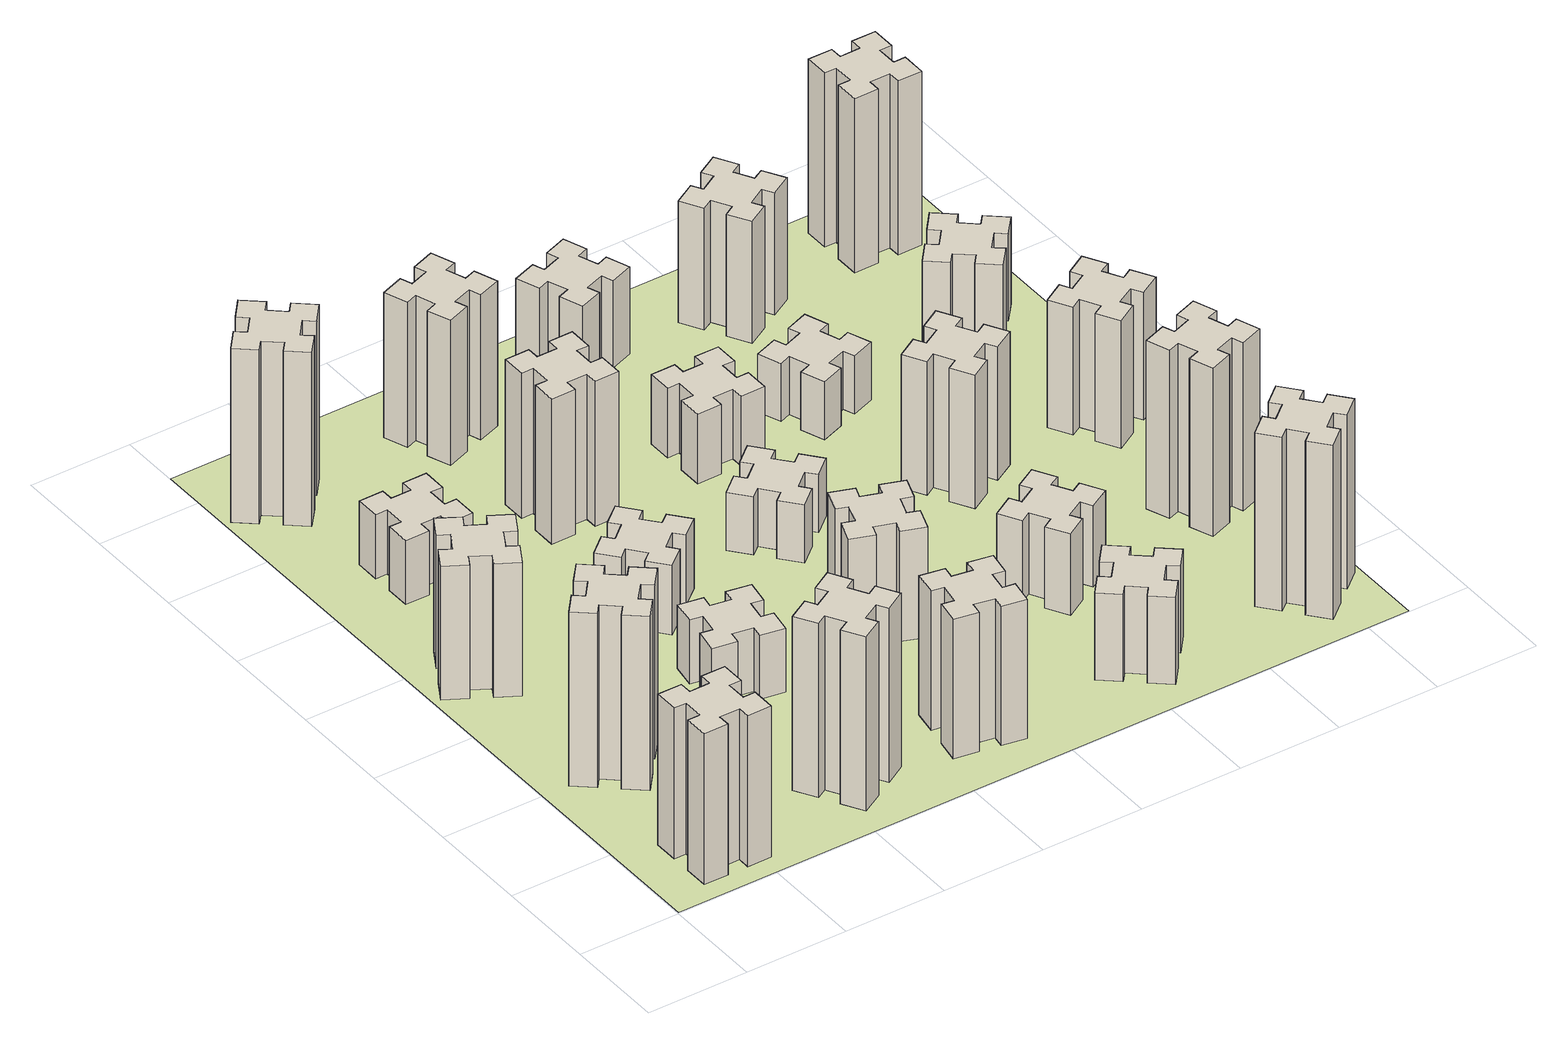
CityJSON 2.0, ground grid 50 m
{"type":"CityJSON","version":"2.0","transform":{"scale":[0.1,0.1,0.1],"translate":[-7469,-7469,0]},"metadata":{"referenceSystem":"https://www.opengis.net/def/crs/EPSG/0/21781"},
"CityObjects":{
"building1":{"type":"Building","attributes":{"class":"1000","function":"1000","usage":"1000","yearOfConstruction":2016,"roofType":"1000","measuredHeight":78,"storeysAboveGround":30,"storeysBelowGround":0},"geometry":[{"type":"Solid","lod":"1","boundaries":[[[[0,1,2,3,4,5,6,7,8,9,10,11,12,13,14,15,16,17,18,19]],[[17,16,20,21]],[[16,15,22,20]],[[15,14,23,22]],[[14,13,24,23]],[[13,12,25,24]],[[12,11,26,25]],[[11,10,27,26]],[[10,9,28,27]],[[9,8,29,28]],[[8,7,30,29]],[[7,6,31,30]],[[6,5,32,31]],[[5,4,33,32]],[[4,3,34,33]],[[3,2,35,34]],[[2,1,36,35]],[[1,0,37,36]],[[0,19,38,37]],[[19,18,39,38]],[[18,17,21,39]],[[24,25,26,27,28,29,30,31,32,33,34,35,36,37,38,39,21,20,22,23]]]]}]},
"building2":{"type":"Building","attributes":{"class":"1000","function":"1000","usage":"1000","yearOfConstruction":2016,"roofType":"1000","measuredHeight":90,"storeysAboveGround":30,"storeysBelowGround":0},"geometry":[{"type":"Solid","lod":"1","boundaries":[[[[40,41,42,43,44,45,46,47,48,49,50,51,52,53,54,55,56,57,58,59]],[[57,56,60,61]],[[56,55,62,60]],[[55,54,63,62]],[[54,53,64,63]],[[53,52,65,64]],[[52,51,66,65]],[[51,50,67,66]],[[50,49,68,67]],[[49,48,69,68]],[[48,47,70,69]],[[47,46,71,70]],[[46,45,72,71]],[[45,44,73,72]],[[44,43,74,73]],[[43,42,75,74]],[[42,41,76,75]],[[41,40,77,76]],[[40,59,78,77]],[[59,58,79,78]],[[58,57,61,79]],[[64,65,66,67,68,69,70,71,72,73,74,75,76,77,78,79,61,60,62,63]]]]}]},
"building3":{"type":"Building","attributes":{"class":"1000","function":"1000","usage":"1000","yearOfConstruction":2016,"roofType":"1000","measuredHeight":69,"storeysAboveGround":30,"storeysBelowGround":0},"geometry":[{"type":"Solid","lod":"1","boundaries":[[[[80,81,82,83,84,85,86,87,88,89,90,91,92,93,94,95,96,97,98,99]],[[97,96,100,101]],[[96,95,102,100]],[[95,94,103,102]],[[94,93,104,103]],[[93,92,105,104]],[[92,91,106,105]],[[91,90,107,106]],[[90,89,108,107]],[[89,88,109,108]],[[88,87,110,109]],[[87,86,111,110]],[[86,85,112,111]],[[85,84,113,112]],[[84,83,114,113]],[[83,82,115,114]],[[82,81,116,115]],[[81,80,117,116]],[[80,99,118,117]],[[99,98,119,118]],[[98,97,101,119]],[[104,105,106,107,108,109,110,111,112,113,114,115,116,117,118,119,101,100,102,103]]]]}]},
"building4":{"type":"Building","attributes":{"class":"1000","function":"1000","usage":"1000","yearOfConstruction":2016,"roofType":"1000","measuredHeight":90,"storeysAboveGround":30,"storeysBelowGround":0},"geometry":[{"type":"Solid","lod":"1","boundaries":[[[[120,121,122,123,124,125,126,127,128,129,130,131,132,133,134,135,136,137,138,139]],[[137,136,140,141]],[[136,135,142,140]],[[135,134,143,142]],[[134,133,144,143]],[[133,132,145,144]],[[132,131,146,145]],[[131,130,147,146]],[[130,129,148,147]],[[129,128,149,148]],[[128,127,150,149]],[[127,126,151,150]],[[126,125,152,151]],[[125,124,153,152]],[[124,123,154,153]],[[123,122,155,154]],[[122,121,156,155]],[[121,120,157,156]],[[120,139,158,157]],[[139,138,159,158]],[[138,137,141,159]],[[144,145,146,147,148,149,150,151,152,153,154,155,156,157,158,159,141,140,142,143]]]]}]},
"building5":{"type":"Building","attributes":{"class":"1000","function":"1000","usage":"1000","yearOfConstruction":2016,"roofType":"1000","measuredHeight":33,"storeysAboveGround":30,"storeysBelowGround":0},"geometry":[{"type":"Solid","lod":"1","boundaries":[[[[160,161,162,163,164,165,166,167,168,169,170,171,172,173,174,175,176,177,178,179]],[[177,176,180,181]],[[176,175,182,180]],[[175,174,183,182]],[[174,173,184,183]],[[173,172,185,184]],[[172,171,186,185]],[[171,170,187,186]],[[170,169,188,187]],[[169,168,189,188]],[[168,167,190,189]],[[167,166,191,190]],[[166,165,192,191]],[[165,164,193,192]],[[164,163,194,193]],[[163,162,195,194]],[[162,161,196,195]],[[161,160,197,196]],[[160,179,198,197]],[[179,178,199,198]],[[178,177,181,199]],[[184,185,186,187,188,189,190,191,192,193,194,195,196,197,198,199,181,180,182,183]]]]}]},
"building6":{"type":"Building","attributes":{"class":"1000","function":"1000","usage":"1000","yearOfConstruction":2016,"roofType":"1000","measuredHeight":90,"storeysAboveGround":30,"storeysBelowGround":0},"geometry":[{"type":"Solid","lod":"1","boundaries":[[[[200,201,202,203,204,205,206,207,208,209,210,211,212,213,214,215,216,217,218,219]],[[217,216,220,221]],[[216,215,222,220]],[[215,214,223,222]],[[214,213,224,223]],[[213,212,225,224]],[[212,211,226,225]],[[211,210,227,226]],[[210,209,228,227]],[[209,208,229,228]],[[208,207,230,229]],[[207,206,231,230]],[[206,205,232,231]],[[205,204,233,232]],[[204,203,234,233]],[[203,202,235,234]],[[202,201,236,235]],[[201,200,237,236]],[[200,219,238,237]],[[219,218,239,238]],[[218,217,221,239]],[[224,225,226,227,228,229,230,231,232,233,234,235,236,237,238,239,221,220,222,223]]]]}]},
"building7":{"type":"Building","attributes":{"class":"1000","function":"1000","usage":"1000","yearOfConstruction":2016,"roofType":"1000","measuredHeight":33,"storeysAboveGround":30,"storeysBelowGround":0},"geometry":[{"type":"Solid","lod":"1","boundaries":[[[[240,241,242,243,244,245,246,247,248,249,250,251,252,253,254,255,256,257,258,259]],[[257,256,260,261]],[[256,255,262,260]],[[255,254,263,262]],[[254,253,264,263]],[[253,252,265,264]],[[252,251,266,265]],[[251,250,267,266]],[[250,249,268,267]],[[249,248,269,268]],[[248,247,270,269]],[[247,246,271,270]],[[246,245,272,271]],[[245,244,273,272]],[[244,243,274,273]],[[243,242,275,274]],[[242,241,276,275]],[[241,240,277,276]],[[240,259,278,277]],[[259,258,279,278]],[[258,257,261,279]],[[264,265,266,267,268,269,270,271,272,273,274,275,276,277,278,279,261,260,262,263]]]]}]},
"building8":{"type":"Building","attributes":{"class":"1000","function":"1000","usage":"1000","yearOfConstruction":2016,"roofType":"1000","measuredHeight":36,"storeysAboveGround":30,"storeysBelowGround":0},"geometry":[{"type":"Solid","lod":"1","boundaries":[[[[280,281,282,283,284,285,286,287,288,289,290,291,292,293,294,295,296,297,298,299]],[[297,296,300,301]],[[296,295,302,300]],[[295,294,303,302]],[[294,293,304,303]],[[293,292,305,304]],[[292,291,306,305]],[[291,290,307,306]],[[290,289,308,307]],[[289,288,309,308]],[[288,287,310,309]],[[287,286,311,310]],[[286,285,312,311]],[[285,284,313,312]],[[284,283,314,313]],[[283,282,315,314]],[[282,281,316,315]],[[281,280,317,316]],[[280,299,318,317]],[[299,298,319,318]],[[298,297,301,319]],[[304,305,306,307,308,309,310,311,312,313,314,315,316,317,318,319,301,300,302,303]]]]}]},
"building9":{"type":"Building","attributes":{"class":"1000","function":"1000","usage":"1000","yearOfConstruction":2016,"roofType":"1000","measuredHeight":72,"storeysAboveGround":30,"storeysBelowGround":0},"geometry":[{"type":"Solid","lod":"1","boundaries":[[[[320,321,322,323,324,325,326,327,328,329,330,331,332,333,334,335,336,337,338,339]],[[337,336,340,341]],[[336,335,342,340]],[[335,334,343,342]],[[334,333,344,343]],[[333,332,345,344]],[[332,331,346,345]],[[331,330,347,346]],[[330,329,348,347]],[[329,328,349,348]],[[328,327,350,349]],[[327,326,351,350]],[[326,325,352,351]],[[325,324,353,352]],[[324,323,354,353]],[[323,322,355,354]],[[322,321,356,355]],[[321,320,357,356]],[[320,339,358,357]],[[339,338,359,358]],[[338,337,341,359]],[[344,345,346,347,348,349,350,351,352,353,354,355,356,357,358,359,341,340,342,343]]]]}]},
"building10":{"type":"Building","attributes":{"class":"1000","function":"1000","usage":"1000","yearOfConstruction":2016,"roofType":"1000","measuredHeight":75,"storeysAboveGround":30,"storeysBelowGround":0},"geometry":[{"type":"Solid","lod":"1","boundaries":[[[[360,361,362,363,364,365,366,367,368,369,370,371,372,373,374,375,376,377,378,379]],[[377,376,380,381]],[[376,375,382,380]],[[375,374,383,382]],[[374,373,384,383]],[[373,372,385,384]],[[372,371,386,385]],[[371,370,387,386]],[[370,369,388,387]],[[369,368,389,388]],[[368,367,390,389]],[[367,366,391,390]],[[366,365,392,391]],[[365,364,393,392]],[[364,363,394,393]],[[363,362,395,394]],[[362,361,396,395]],[[361,360,397,396]],[[360,379,398,397]],[[379,378,399,398]],[[378,377,381,399]],[[384,385,386,387,388,389,390,391,392,393,394,395,396,397,398,399,381,380,382,383]]]]}]},
"building11":{"type":"Building","attributes":{"class":"1000","function":"1000","usage":"1000","yearOfConstruction":2016,"roofType":"1000","measuredHeight":75,"storeysAboveGround":30,"storeysBelowGround":0},"geometry":[{"type":"Solid","lod":"1","boundaries":[[[[400,401,402,403,404,405,406,407,408,409,410,411,412,413,414,415,416,417,418,419]],[[417,416,420,421]],[[416,415,422,420]],[[415,414,423,422]],[[414,413,424,423]],[[413,412,425,424]],[[412,411,426,425]],[[411,410,427,426]],[[410,409,428,427]],[[409,408,429,428]],[[408,407,430,429]],[[407,406,431,430]],[[406,405,432,431]],[[405,404,433,432]],[[404,403,434,433]],[[403,402,435,434]],[[402,401,436,435]],[[401,400,437,436]],[[400,419,438,437]],[[419,418,439,438]],[[418,417,421,439]],[[424,425,426,427,428,429,430,431,432,433,434,435,436,437,438,439,421,420,422,423]]]]}]},
"building12":{"type":"Building","attributes":{"class":"1000","function":"1000","usage":"1000","yearOfConstruction":2016,"roofType":"1000","measuredHeight":57,"storeysAboveGround":30,"storeysBelowGround":0},"geometry":[{"type":"Solid","lod":"1","boundaries":[[[[440,441,442,443,444,445,446,447,448,449,450,451,452,453,454,455,456,457,458,459]],[[457,456,460,461]],[[456,455,462,460]],[[455,454,463,462]],[[454,453,464,463]],[[453,452,465,464]],[[452,451,466,465]],[[451,450,467,466]],[[450,449,468,467]],[[449,448,469,468]],[[448,447,470,469]],[[447,446,471,470]],[[446,445,472,471]],[[445,444,473,472]],[[444,443,474,473]],[[443,442,475,474]],[[442,441,476,475]],[[441,440,477,476]],[[440,459,478,477]],[[459,458,479,478]],[[458,457,461,479]],[[464,465,466,467,468,469,470,471,472,473,474,475,476,477,478,479,461,460,462,463]]]]}]},
"building13":{"type":"Building","attributes":{"class":"1000","function":"1000","usage":"1000","yearOfConstruction":2016,"roofType":"1000","measuredHeight":30,"storeysAboveGround":30,"storeysBelowGround":0},"geometry":[{"type":"Solid","lod":"1","boundaries":[[[[480,481,482,483,484,485,486,487,488,489,490,491,492,493,494,495,496,497,498,499]],[[497,496,500,501]],[[496,495,502,500]],[[495,494,503,502]],[[494,493,504,503]],[[493,492,505,504]],[[492,491,506,505]],[[491,490,507,506]],[[490,489,508,507]],[[489,488,509,508]],[[488,487,510,509]],[[487,486,511,510]],[[486,485,512,511]],[[485,484,513,512]],[[484,483,514,513]],[[483,482,515,514]],[[482,481,516,515]],[[481,480,517,516]],[[480,499,518,517]],[[499,498,519,518]],[[498,497,501,519]],[[504,505,506,507,508,509,510,511,512,513,514,515,516,517,518,519,501,500,502,503]]]]}]},
"building14":{"type":"Building","attributes":{"class":"1000","function":"1000","usage":"1000","yearOfConstruction":2016,"roofType":"1000","measuredHeight":45,"storeysAboveGround":30,"storeysBelowGround":0},"geometry":[{"type":"Solid","lod":"1","boundaries":[[[[520,521,522,523,524,525,526,527,528,529,530,531,532,533,534,535,536,537,538,539]],[[537,536,540,541]],[[536,535,542,540]],[[535,534,543,542]],[[534,533,544,543]],[[533,532,545,544]],[[532,531,546,545]],[[531,530,547,546]],[[530,529,548,547]],[[529,528,549,548]],[[528,527,550,549]],[[527,526,551,550]],[[526,525,552,551]],[[525,524,553,552]],[[524,523,554,553]],[[523,522,555,554]],[[522,521,556,555]],[[521,520,557,556]],[[520,539,558,557]],[[539,538,559,558]],[[538,537,541,559]],[[544,545,546,547,548,549,550,551,552,553,554,555,556,557,558,559,541,540,542,543]]]]}]},
"building15":{"type":"Building","attributes":{"class":"1000","function":"1000","usage":"1000","yearOfConstruction":2016,"roofType":"1000","measuredHeight":36,"storeysAboveGround":30,"storeysBelowGround":0},"geometry":[{"type":"Solid","lod":"1","boundaries":[[[[560,561,562,563,564,565,566,567,568,569,570,571,572,573,574,575,576,577,578,579]],[[577,576,580,581]],[[576,575,582,580]],[[575,574,583,582]],[[574,573,584,583]],[[573,572,585,584]],[[572,571,586,585]],[[571,570,587,586]],[[570,569,588,587]],[[569,568,589,588]],[[568,567,590,589]],[[567,566,591,590]],[[566,565,592,591]],[[565,564,593,592]],[[564,563,594,593]],[[563,562,595,594]],[[562,561,596,595]],[[561,560,597,596]],[[560,579,598,597]],[[579,578,599,598]],[[578,577,581,599]],[[584,585,586,587,588,589,590,591,592,593,594,595,596,597,598,599,581,580,582,583]]]]}]},
"building16":{"type":"Building","attributes":{"class":"1000","function":"1000","usage":"1000","yearOfConstruction":2016,"roofType":"1000","measuredHeight":45,"storeysAboveGround":30,"storeysBelowGround":0},"geometry":[{"type":"Solid","lod":"1","boundaries":[[[[600,601,602,603,604,605,606,607,608,609,610,611,612,613,614,615,616,617,618,619]],[[617,616,620,621]],[[616,615,622,620]],[[615,614,623,622]],[[614,613,624,623]],[[613,612,625,624]],[[612,611,626,625]],[[611,610,627,626]],[[610,609,628,627]],[[609,608,629,628]],[[608,607,630,629]],[[607,606,631,630]],[[606,605,632,631]],[[605,604,633,632]],[[604,603,634,633]],[[603,602,635,634]],[[602,601,636,635]],[[601,600,637,636]],[[600,619,638,637]],[[619,618,639,638]],[[618,617,621,639]],[[624,625,626,627,628,629,630,631,632,633,634,635,636,637,638,639,621,620,622,623]]]]}]},
"building17":{"type":"Building","attributes":{"class":"1000","function":"1000","usage":"1000","yearOfConstruction":2016,"roofType":"1000","measuredHeight":42,"storeysAboveGround":30,"storeysBelowGround":0},"geometry":[{"type":"Solid","lod":"1","boundaries":[[[[640,641,642,643,644,645,646,647,648,649,650,651,652,653,654,655,656,657,658,659]],[[657,656,660,661]],[[656,655,662,660]],[[655,654,663,662]],[[654,653,664,663]],[[653,652,665,664]],[[652,651,666,665]],[[651,650,667,666]],[[650,649,668,667]],[[649,648,669,668]],[[648,647,670,669]],[[647,646,671,670]],[[646,645,672,671]],[[645,644,673,672]],[[644,643,674,673]],[[643,642,675,674]],[[642,641,676,675]],[[641,640,677,676]],[[640,659,678,677]],[[659,658,679,678]],[[658,657,661,679]],[[664,665,666,667,668,669,670,671,672,673,674,675,676,677,678,679,661,660,662,663]]]]}]},
"building18":{"type":"Building","attributes":{"class":"1000","function":"1000","usage":"1000","yearOfConstruction":2016,"roofType":"1000","measuredHeight":69,"storeysAboveGround":30,"storeysBelowGround":0},"geometry":[{"type":"Solid","lod":"1","boundaries":[[[[680,681,682,683,684,685,686,687,688,689,690,691,692,693,694,695,696,697,698,699]],[[697,696,700,701]],[[696,695,702,700]],[[695,694,703,702]],[[694,693,704,703]],[[693,692,705,704]],[[692,691,706,705]],[[691,690,707,706]],[[690,689,708,707]],[[689,688,709,708]],[[688,687,710,709]],[[687,686,711,710]],[[686,685,712,711]],[[685,684,713,712]],[[684,683,714,713]],[[683,682,715,714]],[[682,681,716,715]],[[681,680,717,716]],[[680,699,718,717]],[[699,698,719,718]],[[698,697,701,719]],[[704,705,706,707,708,709,710,711,712,713,714,715,716,717,718,719,701,700,702,703]]]]}]},
"building19":{"type":"Building","attributes":{"class":"1000","function":"1000","usage":"1000","yearOfConstruction":2016,"roofType":"1000","measuredHeight":30,"storeysAboveGround":30,"storeysBelowGround":0},"geometry":[{"type":"Solid","lod":"1","boundaries":[[[[720,721,722,723,724,725,726,727,728,729,730,731,732,733,734,735,736,737,738,739]],[[737,736,740,741]],[[736,735,742,740]],[[735,734,743,742]],[[734,733,744,743]],[[733,732,745,744]],[[732,731,746,745]],[[731,730,747,746]],[[730,729,748,747]],[[729,728,749,748]],[[728,727,750,749]],[[727,726,751,750]],[[726,725,752,751]],[[725,724,753,752]],[[724,723,754,753]],[[723,722,755,754]],[[722,721,756,755]],[[721,720,757,756]],[[720,739,758,757]],[[739,738,759,758]],[[738,737,741,759]],[[744,745,746,747,748,749,750,751,752,753,754,755,756,757,758,759,741,740,742,743]]]]}]},
"building20":{"type":"Building","attributes":{"class":"1000","function":"1000","usage":"1000","yearOfConstruction":2016,"roofType":"1000","measuredHeight":90,"storeysAboveGround":30,"storeysBelowGround":0},"geometry":[{"type":"Solid","lod":"1","boundaries":[[[[760,761,762,763,764,765,766,767,768,769,770,771,772,773,774,775,776,777,778,779]],[[777,776,780,781]],[[776,775,782,780]],[[775,774,783,782]],[[774,773,784,783]],[[773,772,785,784]],[[772,771,786,785]],[[771,770,787,786]],[[770,769,788,787]],[[769,768,789,788]],[[768,767,790,789]],[[767,766,791,790]],[[766,765,792,791]],[[765,764,793,792]],[[764,763,794,793]],[[763,762,795,794]],[[762,761,796,795]],[[761,760,797,796]],[[760,779,798,797]],[[779,778,799,798]],[[778,777,781,799]],[[784,785,786,787,788,789,790,791,792,793,794,795,796,797,798,799,781,780,782,783]]]]}]},
"building21":{"type":"Building","attributes":{"class":"1000","function":"1000","usage":"1000","yearOfConstruction":2016,"roofType":"1000","measuredHeight":63,"storeysAboveGround":30,"storeysBelowGround":0},"geometry":[{"type":"Solid","lod":"1","boundaries":[[[[800,801,802,803,804,805,806,807,808,809,810,811,812,813,814,815,816,817,818,819]],[[817,816,820,821]],[[816,815,822,820]],[[815,814,823,822]],[[814,813,824,823]],[[813,812,825,824]],[[812,811,826,825]],[[811,810,827,826]],[[810,809,828,827]],[[809,808,829,828]],[[808,807,830,829]],[[807,806,831,830]],[[806,805,832,831]],[[805,804,833,832]],[[804,803,834,833]],[[803,802,835,834]],[[802,801,836,835]],[[801,800,837,836]],[[800,819,838,837]],[[819,818,839,838]],[[818,817,821,839]],[[824,825,826,827,828,829,830,831,832,833,834,835,836,837,838,839,821,820,822,823]]]]}]},
"building22":{"type":"Building","attributes":{"class":"1000","function":"1000","usage":"1000","yearOfConstruction":2016,"roofType":"1000","measuredHeight":87,"storeysAboveGround":30,"storeysBelowGround":0},"geometry":[{"type":"Solid","lod":"1","boundaries":[[[[840,841,842,843,844,845,846,847,848,849,850,851,852,853,854,855,856,857,858,859]],[[857,856,860,861]],[[856,855,862,860]],[[855,854,863,862]],[[854,853,864,863]],[[853,852,865,864]],[[852,851,866,865]],[[851,850,867,866]],[[850,849,868,867]],[[849,848,869,868]],[[848,847,870,869]],[[847,846,871,870]],[[846,845,872,871]],[[845,844,873,872]],[[844,843,874,873]],[[843,842,875,874]],[[842,841,876,875]],[[841,840,877,876]],[[840,859,878,877]],[[859,858,879,878]],[[858,857,861,879]],[[864,865,866,867,868,869,870,871,872,873,874,875,876,877,878,879,861,860,862,863]]]]}]},
"building23":{"type":"Building","attributes":{"class":"1000","function":"1000","usage":"1000","yearOfConstruction":2016,"roofType":"1000","measuredHeight":66,"storeysAboveGround":30,"storeysBelowGround":0},"geometry":[{"type":"Solid","lod":"1","boundaries":[[[[880,881,882,883,884,885,886,887,888,889,890,891,892,893,894,895,896,897,898,899]],[[897,896,900,901]],[[896,895,902,900]],[[895,894,903,902]],[[894,893,904,903]],[[893,892,905,904]],[[892,891,906,905]],[[891,890,907,906]],[[890,889,908,907]],[[889,888,909,908]],[[888,887,910,909]],[[887,886,911,910]],[[886,885,912,911]],[[885,884,913,912]],[[884,883,914,913]],[[883,882,915,914]],[[882,881,916,915]],[[881,880,917,916]],[[880,899,918,917]],[[899,898,919,918]],[[898,897,901,919]],[[904,905,906,907,908,909,910,911,912,913,914,915,916,917,918,919,901,900,902,903]]]]}]},
"building24":{"type":"Building","attributes":{"class":"1000","function":"1000","usage":"1000","yearOfConstruction":2016,"roofType":"1000","measuredHeight":45,"storeysAboveGround":30,"storeysBelowGround":0},"geometry":[{"type":"Solid","lod":"1","boundaries":[[[[920,921,922,923,924,925,926,927,928,929,930,931,932,933,934,935,936,937,938,939]],[[937,936,940,941]],[[936,935,942,940]],[[935,934,943,942]],[[934,933,944,943]],[[933,932,945,944]],[[932,931,946,945]],[[931,930,947,946]],[[930,929,948,947]],[[929,928,949,948]],[[928,927,950,949]],[[927,926,951,950]],[[926,925,952,951]],[[925,924,953,952]],[[924,923,954,953]],[[923,922,955,954]],[[922,921,956,955]],[[921,920,957,956]],[[920,939,958,957]],[[939,938,959,958]],[[938,937,941,959]],[[944,945,946,947,948,949,950,951,952,953,954,955,956,957,958,959,941,940,942,943]]]]}]},
"building25":{"type":"Building","attributes":{"class":"1000","function":"1000","usage":"1000","yearOfConstruction":2016,"roofType":"1000","measuredHeight":90,"storeysAboveGround":30,"storeysBelowGround":0},"geometry":[{"type":"Solid","lod":"1","boundaries":[[[[960,961,962,963,964,965,966,967,968,969,970,971,972,973,974,975,976,977,978,979]],[[977,976,980,981]],[[976,975,982,980]],[[975,974,983,982]],[[974,973,984,983]],[[973,972,985,984]],[[972,971,986,985]],[[971,970,987,986]],[[970,969,988,987]],[[969,968,989,988]],[[968,967,990,989]],[[967,966,991,990]],[[966,965,992,991]],[[965,964,993,992]],[[964,963,994,993]],[[963,962,995,994]],[[962,961,996,995]],[[961,960,997,996]],[[960,979,998,997]],[[979,978,999,998]],[[978,977,981,999]],[[984,985,986,987,988,989,990,991,992,993,994,995,996,997,998,999,981,980,982,983]]]]}]},
"landuse1":{"type":"LandUse","attributes":{"name":"plot1","function":"1010"},"geometry":[{"type":"MultiSurface","lod":"1","boundaries":[[[1000,1001,1002,1003]]]}]}
},
"vertices":[
[265,325,0],[265,225,0],[205,225,0],[205,105,0],[325,105,0],[325,165,0],[425,165,0],[425,105,0],[545,105,0],[545,225,0],[485,225,0],[485,325,0],[545,325,0],[545,445,0],[425,445,0],[425,385,0],[325,385,0],[325,445,0],[205,445,0],[205,325,0],[325,385,780],[325,445,780],[425,385,780],[425,445,780],[545,445,780],[545,325,780],[485,325,780],[485,225,780],[545,225,780],[545,105,780],[425,105,780],[425,165,780],[325,165,780],[325,105,780],[205,105,780],[205,225,780],[265,225,780],[265,325,780],[205,325,780],[205,445,780],
[484,1067,0],[408,1132,0],[446,1178,0],[354,1255,0],[277,1163,0],[323,1124,0],[259,1048,0],[213,1086,0],[136,994,0],[228,917,0],[266,963,0],[343,899,0],[304,853,0],[396,776,0],[473,868,0],[427,906,0],[492,983,0],[538,944,0],[615,1036,0],[523,1113,0],[492,983,900],[538,944,900],[427,906,900],[473,868,900],[396,776,900],[304,853,900],[343,899,900],[266,963,900],[228,917,900],[136,994,900],[213,1086,900],[259,1048,900],[323,1124,900],[277,1163,900],[354,1255,900],[446,1178,900],[408,1132,900],[484,1067,900],[523,1113,900],[615,1036,900],
[374,1926,0],[287,1976,0],[317,2028,0],[213,2088,0],[153,1984,0],[205,1954,0],[155,1867,0],[103,1897,0],[43,1793,0],[147,1733,0],[177,1785,0],[264,1735,0],[234,1683,0],[338,1623,0],[398,1727,0],[346,1757,0],[396,1844,0],[448,1814,0],[508,1918,0],[404,1978,0],[396,1844,690],[448,1814,690],[346,1757,690],[398,1727,690],[338,1623,690],[234,1683,690],[264,1735,690],[177,1785,690],[147,1733,690],[43,1793,690],[103,1897,690],[155,1867,690],[205,1954,690],[153,1984,690],[213,2088,690],[317,2028,690],[287,1976,690],[374,1926,690],[404,1978,690],[508,1918,690],
[1127,255,0],[1214,305,0],[1244,253,0],[1348,313,0],[1288,417,0],[1236,387,0],[1186,474,0],[1238,504,0],[1178,608,0],[1074,548,0],[1104,496,0],[1017,446,0],[987,498,0],[883,438,0],[943,334,0],[995,364,0],[1045,277,0],[993,247,0],[1053,143,0],[1157,203,0],[1045,277,900],[993,247,900],[995,364,900],[943,334,900],[883,438,900],[987,498,900],[1017,446,900],[1104,496,900],[1074,548,900],[1178,608,900],[1238,504,900],[1186,474,900],[1236,387,900],[1288,417,900],[1348,313,900],[1244,253,900],[1214,305,900],[1127,255,900],[1157,203,900],[1053,143,900],
[425,2485,0],[525,2485,0],[525,2425,0],[645,2425,0],[645,2545,0],[585,2545,0],[585,2645,0],[645,2645,0],[645,2765,0],[525,2765,0],[525,2705,0],[425,2705,0],[425,2765,0],[305,2765,0],[305,2645,0],[365,2645,0],[365,2545,0],[305,2545,0],[305,2425,0],[425,2425,0],[365,2545,330],[305,2545,330],[365,2645,330],[305,2645,330],[305,2765,330],[425,2765,330],[425,2705,330],[525,2705,330],[525,2765,330],[645,2765,330],[645,2645,330],[585,2645,330],[585,2545,330],[645,2545,330],[645,2425,330],[525,2425,330],[525,2485,330],[425,2485,330],[425,2425,330],[305,2425,330],
[384,3387,0],[308,3452,0],[346,3498,0],[254,3575,0],[177,3483,0],[223,3444,0],[159,3368,0],[113,3406,0],[36,3314,0],[128,3237,0],[166,3283,0],[243,3219,0],[204,3173,0],[296,3096,0],[373,3188,0],[327,3226,0],[392,3303,0],[438,3264,0],[515,3356,0],[423,3433,0],[392,3303,900],[438,3264,900],[327,3226,900],[373,3188,900],[296,3096,900],[204,3173,900],[243,3219,900],[166,3283,900],[128,3237,900],[36,3314,900],[113,3406,900],[159,3368,900],[223,3444,900],[177,3483,900],[254,3575,900],[346,3498,900],[308,3452,900],[384,3387,900],[423,3433,900],[515,3356,900],
[1047,1116,0],[1145,1098,0],[1135,1039,0],[1253,1018,0],[1274,1137,0],[1215,1147,0],[1232,1245,0],[1291,1235,0],[1312,1353,0],[1194,1374,0],[1184,1315,0],[1085,1332,0],[1096,1391,0],[977,1412,0],[957,1294,0],[1016,1284,0],[998,1185,0],[939,1196,0],[918,1077,0],[1037,1057,0],[998,1185,330],[939,1196,330],[1016,1284,330],[957,1294,330],[977,1412,330],[1096,1391,330],[1085,1332,330],[1184,1315,330],[1194,1374,330],[1312,1353,330],[1291,1235,330],[1232,1245,330],[1215,1147,330],[1274,1137,330],[1253,1018,330],[1135,1039,330],[1145,1098,330],[1047,1116,330],[1037,1057,330],[918,1077,330],
[1083,1972,0],[1006,1907,0],[968,1953,0],[876,1876,0],[953,1784,0],[999,1823,0],[1063,1746,0],[1017,1708,0],[1094,1616,0],[1186,1693,0],[1148,1739,0],[1224,1803,0],[1263,1757,0],[1355,1834,0],[1278,1926,0],[1232,1888,0],[1167,1964,0],[1213,2003,0],[1136,2095,0],[1044,2018,0],[1167,1964,360],[1213,2003,360],[1232,1888,360],[1278,1926,360],[1355,1834,360],[1263,1757,360],[1224,1803,360],[1148,1739,360],[1186,1693,360],[1094,1616,360],[1017,1708,360],[1063,1746,360],[999,1823,360],[953,1784,360],[876,1876,360],[968,1953,360],[1006,1907,360],[1083,1972,360],[1044,2018,360],[1136,2095,360],
[1855,307,0],[1872,405,0],[1931,395,0],[1952,513,0],[1834,534,0],[1824,475,0],[1725,492,0],[1736,551,0],[1617,572,0],[1597,454,0],[1656,444,0],[1638,345,0],[1579,356,0],[1558,237,0],[1677,217,0],[1687,276,0],[1785,258,0],[1775,199,0],[1893,178,0],[1914,297,0],[1785,258,720],[1775,199,720],[1687,276,720],[1677,217,720],[1558,237,720],[1579,356,720],[1638,345,720],[1656,444,720],[1597,454,720],[1617,572,720],[1736,551,720],[1725,492,720],[1824,475,720],[1834,534,720],[1952,513,720],[1931,395,720],[1872,405,720],[1855,307,720],[1914,297,720],[1893,178,720],
[1325,2545,0],[1325,2645,0],[1385,2645,0],[1385,2765,0],[1265,2765,0],[1265,2705,0],[1165,2705,0],[1165,2765,0],[1045,2765,0],[1045,2645,0],[1105,2645,0],[1105,2545,0],[1045,2545,0],[1045,2425,0],[1165,2425,0],[1165,2485,0],[1265,2485,0],[1265,2425,0],[1385,2425,0],[1385,2545,0],[1265,2485,750],[1265,2425,750],[1165,2485,750],[1165,2425,750],[1045,2425,750],[1045,2545,750],[1105,2545,750],[1105,2645,750],[1045,2645,750],[1045,2765,750],[1165,2765,750],[1165,2705,750],[1265,2705,750],[1265,2765,750],[1385,2765,750],[1385,2645,750],[1325,2645,750],[1325,2545,750],[1385,2545,750],[1385,2425,750],
[1125,3456,0],[1031,3422,0],[1010,3478,0],[897,3437,0],[939,3324,0],[995,3345,0],[1029,3251,0],[973,3230,0],[1014,3117,0],[1127,3159,0],[1106,3215,0],[1200,3249,0],[1220,3193,0],[1333,3234,0],[1292,3347,0],[1236,3326,0],[1202,3420,0],[1258,3440,0],[1217,3553,0],[1104,3512,0],[1202,3420,750],[1258,3440,750],[1236,3326,750],[1292,3347,750],[1333,3234,750],[1220,3193,750],[1200,3249,750],[1106,3215,750],[1127,3159,750],[1014,3117,750],[973,3230,750],[1029,3251,750],[995,3345,750],[939,3324,750],[897,3437,750],[1010,3478,750],[1031,3422,750],[1125,3456,750],[1104,3512,750],[1217,3553,750],
[1769,1300,0],[1735,1206,0],[1679,1227,0],[1637,1114,0],[1750,1073,0],[1771,1129,0],[1865,1095,0],[1844,1039,0],[1957,997,0],[1998,1110,0],[1942,1131,0],[1976,1225,0],[2032,1204,0],[2073,1317,0],[1960,1358,0],[1940,1302,0],[1846,1336,0],[1867,1392,0],[1754,1433,0],[1713,1320,0],[1846,1336,570],[1867,1392,570],[1940,1302,570],[1960,1358,570],[2073,1317,570],[2032,1204,570],[1976,1225,570],[1942,1131,570],[1998,1110,570],[1957,997,570],[1844,1039,570],[1865,1095,570],[1771,1129,570],[1750,1073,570],[1637,1114,570],[1679,1227,570],[1735,1206,570],[1769,1300,570],[1713,1320,570],[1754,1433,570],
[1972,1988,0],[1907,2064,0],[1953,2103,0],[1876,2195,0],[1784,2118,0],[1823,2072,0],[1746,2007,0],[1708,2053,0],[1616,1976,0],[1693,1884,0],[1739,1923,0],[1803,1846,0],[1757,1808,0],[1834,1716,0],[1926,1793,0],[1888,1839,0],[1964,1903,0],[2003,1857,0],[2095,1934,0],[2018,2026,0],[1964,1903,300],[2003,1857,300],[1888,1839,300],[1926,1793,300],[1834,1716,300],[1757,1808,300],[1803,1846,300],[1739,1923,300],[1693,1884,300],[1616,1976,300],[1708,2053,300],[1746,2007,300],[1823,2072,300],[1784,2118,300],[1876,2195,300],[1953,2103,300],[1907,2064,300],[1972,1988,300],[2018,2026,300],[2095,1934,300],
[2486,323,0],[2563,259,0],[2524,213,0],[2616,136,0],[2693,228,0],[2647,266,0],[2712,343,0],[2758,304,0],[2835,396,0],[2743,473,0],[2704,427,0],[2628,492,0],[2666,538,0],[2574,615,0],[2497,523,0],[2543,484,0],[2479,408,0],[2433,446,0],[2356,354,0],[2448,277,0],[2479,408,450],[2433,446,450],[2543,484,450],[2497,523,450],[2574,615,450],[2666,538,450],[2628,492,450],[2704,427,450],[2743,473,450],[2835,396,450],[2758,304,450],[2712,343,450],[2647,266,450],[2693,228,450],[2616,136,450],[2524,213,450],[2563,259,450],[2486,323,450],[2448,277,450],[2356,354,450],
[1845,2645,0],[1845,2545,0],[1785,2545,0],[1785,2425,0],[1905,2425,0],[1905,2485,0],[2005,2485,0],[2005,2425,0],[2125,2425,0],[2125,2545,0],[2065,2545,0],[2065,2645,0],[2125,2645,0],[2125,2765,0],[2005,2765,0],[2005,2705,0],[1905,2705,0],[1905,2765,0],[1785,2765,0],[1785,2645,0],[1905,2705,360],[1905,2765,360],[2005,2705,360],[2005,2765,360],[2125,2765,360],[2125,2645,360],[2065,2645,360],[2065,2545,360],[2125,2545,360],[2125,2425,360],[2005,2425,360],[2005,2485,360],[1905,2485,360],[1905,2425,360],[1785,2425,360],[1785,2545,360],[1845,2545,360],[1845,2645,360],[1785,2645,360],[1785,2765,360],
[1865,3556,0],[1771,3522,0],[1750,3578,0],[1637,3537,0],[1679,3424,0],[1735,3445,0],[1769,3351,0],[1713,3330,0],[1754,3217,0],[1867,3259,0],[1846,3315,0],[1940,3349,0],[1960,3293,0],[2073,3334,0],[2032,3447,0],[1976,3426,0],[1942,3520,0],[1998,3540,0],[1957,3653,0],[1844,3612,0],[1942,3520,450],[1998,3540,450],[1976,3426,450],[2032,3447,450],[2073,3334,450],[1960,3293,450],[1940,3349,450],[1846,3315,450],[1867,3259,450],[1754,3217,450],[1713,3330,450],[1769,3351,450],[1735,3445,450],[1679,3424,450],[1637,3537,450],[1750,3578,450],[1771,3522,450],[1865,3556,450],[1844,3612,450],[1957,3653,450],
[2716,1027,0],[2666,1114,0],[2718,1144,0],[2658,1248,0],[2554,1188,0],[2584,1136,0],[2497,1086,0],[2467,1138,0],[2363,1078,0],[2423,974,0],[2475,1004,0],[2525,917,0],[2473,887,0],[2533,783,0],[2637,843,0],[2607,895,0],[2694,945,0],[2724,893,0],[2828,953,0],[2768,1057,0],[2694,945,420],[2724,893,420],[2607,895,420],[2637,843,420],[2533,783,420],[2473,887,420],[2525,917,420],[2475,1004,420],[2423,974,420],[2363,1078,420],[2467,1138,420],[2497,1086,420],[2584,1136,420],[2554,1188,420],[2658,1248,420],[2718,1144,420],[2666,1114,420],[2716,1027,420],[2768,1057,420],[2828,953,420],
[2575,1844,0],[2625,1757,0],[2573,1727,0],[2633,1623,0],[2737,1683,0],[2707,1735,0],[2794,1785,0],[2824,1733,0],[2928,1793,0],[2868,1897,0],[2816,1867,0],[2766,1954,0],[2818,1984,0],[2758,2088,0],[2654,2028,0],[2684,1976,0],[2597,1926,0],[2567,1978,0],[2463,1918,0],[2523,1814,0],[2597,1926,690],[2567,1978,690],[2684,1976,690],[2654,2028,690],[2758,2088,690],[2818,1984,690],[2766,1954,690],[2816,1867,690],[2868,1897,690],[2928,1793,690],[2824,1733,690],[2794,1785,690],[2707,1735,690],[2737,1683,690],[2633,1623,690],[2573,1727,690],[2625,1757,690],[2575,1844,690],[2523,1814,690],[2463,1918,690],
[2505,2716,0],[2411,2682,0],[2390,2738,0],[2277,2697,0],[2319,2584,0],[2375,2605,0],[2409,2511,0],[2353,2490,0],[2394,2377,0],[2507,2419,0],[2486,2475,0],[2580,2509,0],[2600,2453,0],[2713,2494,0],[2672,2607,0],[2616,2586,0],[2582,2680,0],[2638,2700,0],[2597,2813,0],[2484,2772,0],[2582,2680,300],[2638,2700,300],[2616,2586,300],[2672,2607,300],[2713,2494,300],[2600,2453,300],[2580,2509,300],[2486,2475,300],[2507,2419,300],[2394,2377,300],[2353,2490,300],[2409,2511,300],[2375,2605,300],[2319,2584,300],[2277,2697,300],[2390,2738,300],[2411,2682,300],[2505,2716,300],[2484,2772,300],[2597,2813,300],
[3468,259,0],[3544,323,0],[3583,277,0],[3675,354,0],[3598,446,0],[3552,408,0],[3487,484,0],[3533,523,0],[3456,615,0],[3364,538,0],[3403,492,0],[3326,427,0],[3288,473,0],[3196,396,0],[3273,304,0],[3319,343,0],[3383,266,0],[3337,228,0],[3414,136,0],[3506,213,0],[3383,266,900],[3337,228,900],[3319,343,900],[3273,304,900],[3196,396,900],[3288,473,900],[3326,427,900],[3403,492,900],[3364,538,900],[3456,615,900],[3533,523,900],[3487,484,900],[3552,408,900],[3598,446,900],[3675,354,900],[3583,277,900],[3544,323,900],[3468,259,900],[3506,213,900],[3414,136,900],
[2716,3347,0],[2666,3434,0],[2718,3464,0],[2658,3568,0],[2554,3508,0],[2584,3456,0],[2497,3406,0],[2467,3458,0],[2363,3398,0],[2423,3294,0],[2475,3324,0],[2525,3237,0],[2473,3207,0],[2533,3103,0],[2637,3163,0],[2607,3215,0],[2694,3265,0],[2724,3213,0],[2828,3273,0],[2768,3377,0],[2694,3265,630],[2724,3213,630],[2607,3215,630],[2637,3163,630],[2533,3103,630],[2473,3207,630],[2525,3237,630],[2475,3324,630],[2423,3294,630],[2363,3398,630],[2467,3458,630],[2497,3406,630],[2584,3456,630],[2554,3508,630],[2658,3568,630],[2718,3464,630],[2666,3434,630],[2716,3347,630],[2768,3377,630],[2828,3273,630],
[3426,995,0],[3520,1029,0],[3540,973,0],[3653,1014,0],[3612,1127,0],[3556,1106,0],[3522,1200,0],[3578,1220,0],[3537,1333,0],[3424,1292,0],[3445,1236,0],[3351,1202,0],[3330,1258,0],[3217,1217,0],[3259,1104,0],[3315,1125,0],[3349,1031,0],[3293,1010,0],[3334,897,0],[3447,939,0],[3349,1031,870],[3293,1010,870],[3315,1125,870],[3259,1104,870],[3217,1217,870],[3330,1258,870],[3351,1202,870],[3445,1236,870],[3424,1292,870],[3537,1333,870],[3578,1220,870],[3522,1200,870],[3556,1106,870],[3612,1127,870],[3653,1014,870],[3540,973,870],[3520,1029,870],[3426,995,870],[3447,939,870],[3334,897,870],
[3556,1867,0],[3506,1954,0],[3558,1984,0],[3498,2088,0],[3394,2028,0],[3424,1976,0],[3337,1926,0],[3307,1978,0],[3203,1918,0],[3263,1814,0],[3315,1844,0],[3365,1757,0],[3313,1727,0],[3373,1623,0],[3477,1683,0],[3447,1735,0],[3534,1785,0],[3564,1733,0],[3668,1793,0],[3608,1897,0],[3534,1785,660],[3564,1733,660],[3447,1735,660],[3477,1683,660],[3373,1623,660],[3313,1727,660],[3365,1757,660],[3315,1844,660],[3263,1814,660],[3203,1918,660],[3307,1978,660],[3337,1926,660],[3424,1976,660],[3394,2028,660],[3498,2088,660],[3558,1984,660],[3506,1954,660],[3556,1867,660],[3608,1897,660],[3668,1793,660],
[3444,2747,0],[3368,2812,0],[3406,2858,0],[3314,2935,0],[3237,2843,0],[3283,2804,0],[3219,2728,0],[3173,2766,0],[3096,2674,0],[3188,2597,0],[3226,2643,0],[3303,2579,0],[3264,2533,0],[3356,2456,0],[3433,2548,0],[3387,2586,0],[3452,2663,0],[3498,2624,0],[3575,2716,0],[3483,2793,0],[3452,2663,450],[3498,2624,450],[3387,2586,450],[3433,2548,450],[3356,2456,450],[3264,2533,450],[3303,2579,450],[3226,2643,450],[3188,2597,450],[3096,2674,450],[3173,2766,450],[3219,2728,450],[3283,2804,450],[3237,2843,450],[3314,2935,450],[3406,2858,450],[3368,2812,450],[3444,2747,450],[3483,2793,450],[3575,2716,450],
[3285,3325,0],[3385,3325,0],[3385,3265,0],[3505,3265,0],[3505,3385,0],[3445,3385,0],[3445,3485,0],[3505,3485,0],[3505,3605,0],[3385,3605,0],[3385,3545,0],[3285,3545,0],[3285,3605,0],[3165,3605,0],[3165,3485,0],[3225,3485,0],[3225,3385,0],[3165,3385,0],[3165,3265,0],[3285,3265,0],[3225,3385,900],[3165,3385,900],[3225,3485,900],[3165,3485,900],[3165,3605,900],[3285,3605,900],[3285,3545,900],[3385,3545,900],[3385,3605,900],[3505,3605,900],[3505,3485,900],[3445,3485,900],[3445,3385,900],[3505,3385,900],[3505,3265,900],[3385,3265,900],[3385,3325,900],[3285,3325,900],[3285,3265,900],[3165,3265,900],
[5,3705,0],[3705,3705,0],[3705,5,0],[5,5,0]
]}
